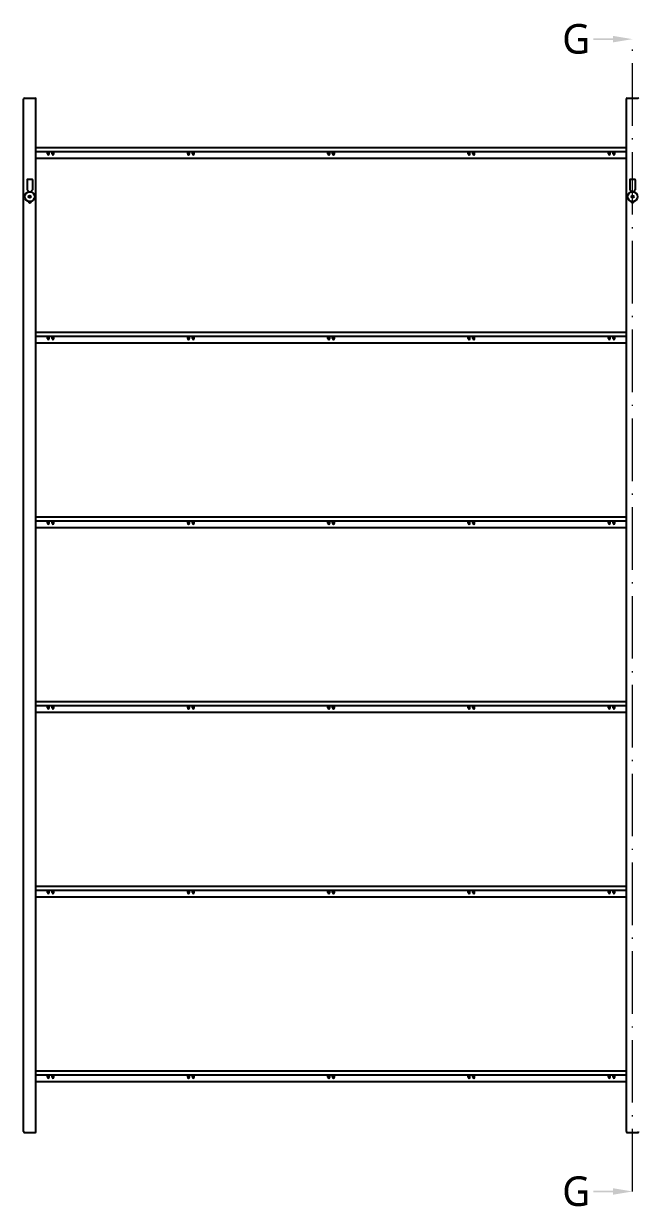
# Model space of a CAD drawing. Header units: inches. Extents: x 20 to 1275, y 6 to 408.
# Drawn here: x 446 to 508.5, y 282.2 to 402.3 of the extents above; entities that cross this region are included whole.
import ezdxf

# ---------------------------------------------------------------- set-up
doc = ezdxf.new("R2010")
doc.units = ezdxf.units.IN
doc.header["$LTSCALE"] = 12.7
doc.header["$MEASUREMENT"] = 0
doc.linetypes.add('ONS_DASHDOT', pattern=[0.71, 0.5, -0.1, 0.01, -0.1])
doc.layers.add('SECTION_CUTTING_LINE', color=7, linetype='ONS_DASHDOT', lineweight=70)
doc.layers.add('Visible', color=7, linetype='Continuous', lineweight=25)
doc.styles.add('Onshape-Standard', font='NotoSans-Regular.ttf')

msp = doc.modelspace()

# ---------------------------------------------------------------- linework, layer by layer
at = {"layer": 'SECTION_CUTTING_LINE', "color": 7, "lineweight": 13}
msp.add_line((507.90189, 283.73501), (507.90189, 400.73501), dxfattribs=at)
for points in [[(505.90189, 400.81835), (503.90189, 400.81835), (505.90189, 400.65168), (503.90189, 400.65168)], [(507.90189, 400.73501), (505.90189, 401.06835), (505.90189, 400.40168)], [(505.90189, 283.81835), (503.90189, 283.81835), (505.90189, 283.65168), (503.90189, 283.65168)], [(507.90189, 283.73501), (505.90189, 284.06835), (505.90189, 283.40168)]]:
    msp.add_solid(points, dxfattribs=at)
at = {"layer": 'Visible'}
for p, q in [((446.02689, 289.81001), (446.02689, 394.66001)), ((446.10189, 394.73501), (447.20189, 394.73501)), ((447.27689, 289.81001), (447.27689, 394.66001)), ((507.27689, 289.81001), (507.27689, 394.66001)), ((507.35189, 394.73501), (508.45189, 394.73501)), ((447.27689, 389.73501), (507.27689, 389.73501)), ((447.27689, 389.33501), (507.27689, 389.33501)), ((448.45189, 389.08501), (448.45189, 389.33501)), ((448.62689, 389.08501), (448.62689, 389.33501)), ((448.92689, 389.08501), (448.92689, 389.33501)), ((449.10189, 389.08501), (449.10189, 389.33501)), ((462.70189, 389.08501), (462.70189, 389.33501)), ((462.87689, 389.08501), (462.87689, 389.33501)), ((463.17689, 389.08501), (463.17689, 389.33501)), ((463.35189, 389.08501), (463.35189, 389.33501)), ((476.95189, 389.08501), (476.95189, 389.33501)), ((477.12689, 389.08501), (477.12689, 389.33501)), ((477.42689, 389.08501), (477.42689, 389.33501)), ((477.60189, 389.08501), (477.60189, 389.33501)), ((491.20189, 389.08501), (491.20189, 389.33501)), ((491.37689, 389.08501), (491.37689, 389.33501)), ((491.67689, 389.08501), (491.67689, 389.33501)), ((491.85189, 389.08501), (491.85189, 389.33501)), ((505.45189, 389.08501), (505.45189, 389.33501)), ((505.62689, 389.08501), (505.62689, 389.33501)), ((505.92689, 389.08501), (505.92689, 389.33501)), ((506.10189, 389.08501), (506.10189, 389.33501)), ((447.27689, 388.63501), (507.27689, 388.63501)), ((448.46758, 389.03501), (448.6112, 389.03501)), ((448.94258, 389.03501), (449.0862, 389.03501)), ((462.71758, 389.03501), (462.8612, 389.03501)), ((463.19258, 389.03501), (463.3362, 389.03501)), ((476.96758, 389.03501), (477.1112, 389.03501)), ((477.44258, 389.03501), (477.5862, 389.03501)), ((491.21758, 389.03501), (491.3612, 389.03501)), ((491.69258, 389.03501), (491.8362, 389.03501)), ((505.46758, 389.03501), (505.6112, 389.03501)), ((505.94258, 389.03501), (506.0862, 389.03501)), ((446.37689, 386.46001), (446.37689, 385.44537)), ((446.90189, 386.48501), (446.40189, 386.48501)), ((446.92689, 386.46001), (446.92689, 385.44537)), ((507.62689, 386.46001), (507.62689, 385.44537)), ((508.15189, 386.48501), (507.65189, 386.48501)), ((508.17689, 386.46001), (508.17689, 385.44537)), ((446.38421, 385.42769), (446.50707, 385.30483)), ((446.51439, 385.21573), (446.51439, 385.28716)), ((446.51439, 385.23501), (446.78939, 385.23501)), ((446.78939, 385.21573), (446.78939, 385.28716)), ((446.91957, 385.42769), (446.79671, 385.30483)), ((507.63421, 385.42769), (507.75707, 385.30483)), ((507.76439, 385.21573), (507.76439, 385.28716)), ((507.76439, 385.23501), (508.03939, 385.23501)), ((508.03939, 385.21573), (508.03939, 385.28716)), ((508.16957, 385.42769), (508.04671, 385.30483)), ((446.51439, 384.23501), (446.51439, 384.25429)), ((446.51439, 384.23501), (446.78939, 384.23501)), ((446.78939, 384.23501), (446.78939, 384.25429)), ((507.76439, 384.23501), (507.76439, 384.25429)), ((507.76439, 384.23501), (508.03939, 384.23501)), ((508.03939, 384.23501), (508.03939, 384.25429)), ((447.27689, 370.98501), (507.27689, 370.98501)), ((447.27689, 370.58501), (507.27689, 370.58501)), ((447.27689, 369.88501), (507.27689, 369.88501)), ((448.45189, 370.33501), (448.45189, 370.58501)), ((448.46758, 370.28501), (448.6112, 370.28501)), ((448.62689, 370.33501), (448.62689, 370.58501)), ((448.92689, 370.33501), (448.92689, 370.58501)), ((448.94258, 370.28501), (449.0862, 370.28501)), ((449.10189, 370.33501), (449.10189, 370.58501)), ((462.70189, 370.33501), (462.70189, 370.58501)), ((462.71758, 370.28501), (462.8612, 370.28501)), ((462.87689, 370.33501), (462.87689, 370.58501)), ((463.17689, 370.33501), (463.17689, 370.58501)), ((463.19258, 370.28501), (463.3362, 370.28501)), ((463.35189, 370.33501), (463.35189, 370.58501)), ((476.95189, 370.33501), (476.95189, 370.58501)), ((476.96758, 370.28501), (477.1112, 370.28501)), ((477.12689, 370.33501), (477.12689, 370.58501)), ((477.42689, 370.33501), (477.42689, 370.58501)), ((477.44258, 370.28501), (477.5862, 370.28501)), ((477.60189, 370.33501), (477.60189, 370.58501)), ((491.20189, 370.33501), (491.20189, 370.58501)), ((491.21758, 370.28501), (491.3612, 370.28501)), ((491.37689, 370.33501), (491.37689, 370.58501)), ((491.67689, 370.33501), (491.67689, 370.58501)), ((491.69258, 370.28501), (491.8362, 370.28501)), ((491.85189, 370.33501), (491.85189, 370.58501)), ((505.45189, 370.33501), (505.45189, 370.58501)), ((505.46758, 370.28501), (505.6112, 370.28501)), ((505.62689, 370.33501), (505.62689, 370.58501)), ((505.92689, 370.33501), (505.92689, 370.58501)), ((505.94258, 370.28501), (506.0862, 370.28501)), ((506.10189, 370.33501), (506.10189, 370.58501)), ((447.27689, 352.23501), (507.27689, 352.23501)), ((447.27689, 351.83501), (507.27689, 351.83501)), ((447.27689, 351.13501), (507.27689, 351.13501)), ((448.45189, 351.58501), (448.45189, 351.83501)), ((448.46758, 351.53501), (448.6112, 351.53501)), ((448.62689, 351.58501), (448.62689, 351.83501)), ((448.92689, 351.58501), (448.92689, 351.83501)), ((448.94258, 351.53501), (449.0862, 351.53501)), ((449.10189, 351.58501), (449.10189, 351.83501)), ((462.70189, 351.58501), (462.70189, 351.83501)), ((462.71758, 351.53501), (462.8612, 351.53501)), ((462.87689, 351.58501), (462.87689, 351.83501)), ((463.17689, 351.58501), (463.17689, 351.83501)), ((463.19258, 351.53501), (463.3362, 351.53501)), ((463.35189, 351.58501), (463.35189, 351.83501)), ((476.95189, 351.58501), (476.95189, 351.83501)), ((476.96758, 351.53501), (477.1112, 351.53501)), ((477.12689, 351.58501), (477.12689, 351.83501)), ((477.42689, 351.58501), (477.42689, 351.83501)), ((477.44258, 351.53501), (477.5862, 351.53501)), ((477.60189, 351.58501), (477.60189, 351.83501)), ((491.20189, 351.58501), (491.20189, 351.83501)), ((491.21758, 351.53501), (491.3612, 351.53501)), ((491.37689, 351.58501), (491.37689, 351.83501)), ((491.67689, 351.58501), (491.67689, 351.83501)), ((491.69258, 351.53501), (491.8362, 351.53501)), ((491.85189, 351.58501), (491.85189, 351.83501)), ((505.45189, 351.58501), (505.45189, 351.83501)), ((505.46758, 351.53501), (505.6112, 351.53501)), ((505.62689, 351.58501), (505.62689, 351.83501)), ((505.92689, 351.58501), (505.92689, 351.83501)), ((505.94258, 351.53501), (506.0862, 351.53501)), ((506.10189, 351.58501), (506.10189, 351.83501)), ((447.27689, 333.48501), (507.27689, 333.48501)), ((447.27689, 333.08501), (507.27689, 333.08501)), ((448.45189, 332.83501), (448.45189, 333.08501)), ((448.46758, 332.78501), (448.6112, 332.78501)), ((448.62689, 332.83501), (448.62689, 333.08501)), ((448.92689, 332.83501), (448.92689, 333.08501)), ((448.94258, 332.78501), (449.0862, 332.78501)), ((449.10189, 332.83501), (449.10189, 333.08501)), ((462.70189, 332.83501), (462.70189, 333.08501)), ((462.71758, 332.78501), (462.8612, 332.78501)), ((462.87689, 332.83501), (462.87689, 333.08501)), ((463.17689, 332.83501), (463.17689, 333.08501)), ((463.19258, 332.78501), (463.3362, 332.78501)), ((463.35189, 332.83501), (463.35189, 333.08501)), ((476.95189, 332.83501), (476.95189, 333.08501)), ((476.96758, 332.78501), (477.1112, 332.78501)), ((477.12689, 332.83501), (477.12689, 333.08501)), ((477.42689, 332.83501), (477.42689, 333.08501)), ((477.44258, 332.78501), (477.5862, 332.78501)), ((477.60189, 332.83501), (477.60189, 333.08501)), ((491.20189, 332.83501), (491.20189, 333.08501)), ((491.21758, 332.78501), (491.3612, 332.78501)), ((491.37689, 332.83501), (491.37689, 333.08501)), ((491.67689, 332.83501), (491.67689, 333.08501)), ((491.69258, 332.78501), (491.8362, 332.78501)), ((491.85189, 332.83501), (491.85189, 333.08501)), ((505.45189, 332.83501), (505.45189, 333.08501)), ((505.46758, 332.78501), (505.6112, 332.78501)), ((505.62689, 332.83501), (505.62689, 333.08501)), ((505.92689, 332.83501), (505.92689, 333.08501)), ((505.94258, 332.78501), (506.0862, 332.78501)), ((506.10189, 332.83501), (506.10189, 333.08501)), ((447.27689, 332.38501), (507.27689, 332.38501)), ((447.27689, 314.73501), (507.27689, 314.73501)), ((447.27689, 314.33501), (507.27689, 314.33501)), ((447.27689, 313.63501), (507.27689, 313.63501)), ((448.45189, 314.08501), (448.45189, 314.33501)), ((448.46758, 314.03501), (448.6112, 314.03501)), ((448.62689, 314.08501), (448.62689, 314.33501)), ((448.92689, 314.08501), (448.92689, 314.33501)), ((448.94258, 314.03501), (449.0862, 314.03501)), ((449.10189, 314.08501), (449.10189, 314.33501)), ((462.70189, 314.08501), (462.70189, 314.33501)), ((462.71758, 314.03501), (462.8612, 314.03501)), ((462.87689, 314.08501), (462.87689, 314.33501)), ((463.17689, 314.08501), (463.17689, 314.33501)), ((463.19258, 314.03501), (463.3362, 314.03501)), ((463.35189, 314.08501), (463.35189, 314.33501)), ((476.95189, 314.08501), (476.95189, 314.33501)), ((476.96758, 314.03501), (477.1112, 314.03501)), ((477.12689, 314.08501), (477.12689, 314.33501)), ((477.42689, 314.08501), (477.42689, 314.33501)), ((477.44258, 314.03501), (477.5862, 314.03501)), ((477.60189, 314.08501), (477.60189, 314.33501)), ((491.20189, 314.08501), (491.20189, 314.33501)), ((491.21758, 314.03501), (491.3612, 314.03501)), ((491.37689, 314.08501), (491.37689, 314.33501)), ((491.67689, 314.08501), (491.67689, 314.33501)), ((491.69258, 314.03501), (491.8362, 314.03501)), ((491.85189, 314.08501), (491.85189, 314.33501)), ((505.45189, 314.08501), (505.45189, 314.33501)), ((505.46758, 314.03501), (505.6112, 314.03501)), ((505.62689, 314.08501), (505.62689, 314.33501)), ((505.92689, 314.08501), (505.92689, 314.33501)), ((505.94258, 314.03501), (506.0862, 314.03501)), ((506.10189, 314.08501), (506.10189, 314.33501)), ((447.27689, 295.98501), (507.27689, 295.98501)), ((447.27689, 295.58501), (507.27689, 295.58501)), ((448.45189, 295.33501), (448.45189, 295.58501)), ((448.62689, 295.33501), (448.62689, 295.58501)), ((448.92689, 295.33501), (448.92689, 295.58501)), ((449.10189, 295.33501), (449.10189, 295.58501)), ((462.70189, 295.33501), (462.70189, 295.58501)), ((462.87689, 295.33501), (462.87689, 295.58501)), ((463.17689, 295.33501), (463.17689, 295.58501)), ((463.35189, 295.33501), (463.35189, 295.58501)), ((476.95189, 295.33501), (476.95189, 295.58501)), ((477.12689, 295.33501), (477.12689, 295.58501)), ((477.42689, 295.33501), (477.42689, 295.58501)), ((477.60189, 295.33501), (477.60189, 295.58501)), ((491.20189, 295.33501), (491.20189, 295.58501)), ((491.37689, 295.33501), (491.37689, 295.58501)), ((491.67689, 295.33501), (491.67689, 295.58501)), ((491.85189, 295.33501), (491.85189, 295.58501)), ((505.45189, 295.33501), (505.45189, 295.58501)), ((505.62689, 295.33501), (505.62689, 295.58501)), ((505.92689, 295.33501), (505.92689, 295.58501)), ((506.10189, 295.33501), (506.10189, 295.58501)), ((447.27689, 294.88501), (507.27689, 294.88501)), ((448.46758, 295.28501), (448.6112, 295.28501)), ((448.94258, 295.28501), (449.0862, 295.28501)), ((462.71758, 295.28501), (462.8612, 295.28501)), ((463.19258, 295.28501), (463.3362, 295.28501)), ((476.96758, 295.28501), (477.1112, 295.28501)), ((477.44258, 295.28501), (477.5862, 295.28501)), ((491.21758, 295.28501), (491.3612, 295.28501)), ((491.69258, 295.28501), (491.8362, 295.28501)), ((505.46758, 295.28501), (505.6112, 295.28501)), ((505.94258, 295.28501), (506.0862, 295.28501)), ((446.10189, 289.73501), (447.20189, 289.73501)), ((507.35189, 289.73501), (508.45189, 289.73501))]:
    msp.add_line(p, q, dxfattribs=at)
for centre, radius in [((446.65189, 384.73501), 0.5), ((446.65189, 384.73501), 0.124), ((507.90189, 384.73501), 0.5), ((507.90189, 384.73501), 0.124)]:
    msp.add_circle(centre, radius, dxfattribs=at)
for centre, radius, start, end in [((446.10189, 394.66001), 0.075, 90, 180), ((447.20189, 394.66001), 0.075, 0, 90), ((507.35189, 394.66001), 0.075, 90, 180), ((508.45189, 394.66001), 0.075, 0, 90), ((448.53939, 389.08501), 0.0875, 180, 0), ((449.01439, 389.08501), 0.0875, 180, 0), ((462.78939, 389.08501), 0.0875, 180, 0), ((463.26439, 389.08501), 0.0875, 180, 0), ((477.03939, 389.08501), 0.0875, 180, 0), ((477.51439, 389.08501), 0.0875, 180, 0), ((491.28939, 389.08501), 0.0875, 180, 0), ((491.76439, 389.08501), 0.0875, 180, 0), ((505.53939, 389.08501), 0.0875, 180, 0), ((506.01439, 389.08501), 0.0875, 180, 0), ((446.40189, 386.46001), 0.025, 90, 180), ((446.90189, 386.46001), 0.025, 0, 90), ((507.65189, 386.46001), 0.025, 90, 180), ((508.15189, 386.46001), 0.025, 0, 90), ((446.40189, 385.44537), 0.025, 180, 225), ((446.48939, 385.28716), 0.025, 0, 45), ((446.81439, 385.28716), 0.025, 135, 180), ((446.90189, 385.44537), 0.025, 315, 0), ((507.65189, 385.44537), 0.025, 180, 225), ((507.73939, 385.28716), 0.025, 0, 45), ((508.06439, 385.28716), 0.025, 135, 180), ((508.15189, 385.44537), 0.025, 315, 0), ((446.65189, 384.23501), 0.1375, 180, 0), ((507.90189, 384.23501), 0.1375, 180, 0), ((448.53939, 370.33501), 0.0875, 180, 0), ((449.01439, 370.33501), 0.0875, 180, 0), ((462.78939, 370.33501), 0.0875, 180, 0), ((463.26439, 370.33501), 0.0875, 180, 0), ((477.03939, 370.33501), 0.0875, 180, 0), ((477.51439, 370.33501), 0.0875, 180, 0), ((491.28939, 370.33501), 0.0875, 180, 0), ((491.76439, 370.33501), 0.0875, 180, 0), ((505.53939, 370.33501), 0.0875, 180, 0), ((506.01439, 370.33501), 0.0875, 180, 0), ((448.53939, 351.58501), 0.0875, 180, 0), ((449.01439, 351.58501), 0.0875, 180, 0), ((462.78939, 351.58501), 0.0875, 180, 0), ((463.26439, 351.58501), 0.0875, 180, 0), ((477.03939, 351.58501), 0.0875, 180, 0), ((477.51439, 351.58501), 0.0875, 180, 0), ((491.28939, 351.58501), 0.0875, 180, 0), ((491.76439, 351.58501), 0.0875, 180, 0), ((505.53939, 351.58501), 0.0875, 180, 0), ((506.01439, 351.58501), 0.0875, 180, 0), ((448.53939, 332.83501), 0.0875, 180, 0), ((449.01439, 332.83501), 0.0875, 180, 0), ((462.78939, 332.83501), 0.0875, 180, 0), ((463.26439, 332.83501), 0.0875, 180, 0), ((477.03939, 332.83501), 0.0875, 180, 0), ((477.51439, 332.83501), 0.0875, 180, 0), ((491.28939, 332.83501), 0.0875, 180, 0), ((491.76439, 332.83501), 0.0875, 180, 0), ((505.53939, 332.83501), 0.0875, 180, 0), ((506.01439, 332.83501), 0.0875, 180, 0), ((448.53939, 314.08501), 0.0875, 180, 0), ((449.01439, 314.08501), 0.0875, 180, 0), ((462.78939, 314.08501), 0.0875, 180, 0), ((463.26439, 314.08501), 0.0875, 180, 0), ((477.03939, 314.08501), 0.0875, 180, 0), ((477.51439, 314.08501), 0.0875, 180, 0), ((491.28939, 314.08501), 0.0875, 180, 0), ((491.76439, 314.08501), 0.0875, 180, 0), ((505.53939, 314.08501), 0.0875, 180, 0), ((506.01439, 314.08501), 0.0875, 180, 0), ((448.53939, 295.33501), 0.0875, 180, 0), ((449.01439, 295.33501), 0.0875, 180, 0), ((462.78939, 295.33501), 0.0875, 180, 0), ((463.26439, 295.33501), 0.0875, 180, 0), ((477.03939, 295.33501), 0.0875, 180, 0), ((477.51439, 295.33501), 0.0875, 180, 0), ((491.28939, 295.33501), 0.0875, 180, 0), ((491.76439, 295.33501), 0.0875, 180, 0), ((505.53939, 295.33501), 0.0875, 180, 0), ((506.01439, 295.33501), 0.0875, 180, 0), ((446.10189, 289.81001), 0.075, 180, 270), ((447.20189, 289.81001), 0.075, 270, 0), ((507.35189, 289.81001), 0.075, 180, 270), ((508.45189, 289.81001), 0.075, 270, 0)]:
    msp.add_arc(centre, radius, start, end, dxfattribs=at)

# ---------------------------------------------------------------- texts
at = {"layer": 'SECTION_CUTTING_LINE', "color": 7, "linetype": 'Continuous', "lineweight": -3, "char_height": 3, "width": 3.0470027, "attachment_point": 1, "style": 'Onshape-Standard'}
for insert in [(500.75021, 402.26567), (500.75021, 285.26567)]:
    msp.add_mtext('\\fOpen Sans|b0|i0|c0|p0;\\W1.0000000000;\\T1.0000000000;\\o\\lG', dxfattribs=dict(at, insert=insert))

doc.saveas('drawing.dxf')
